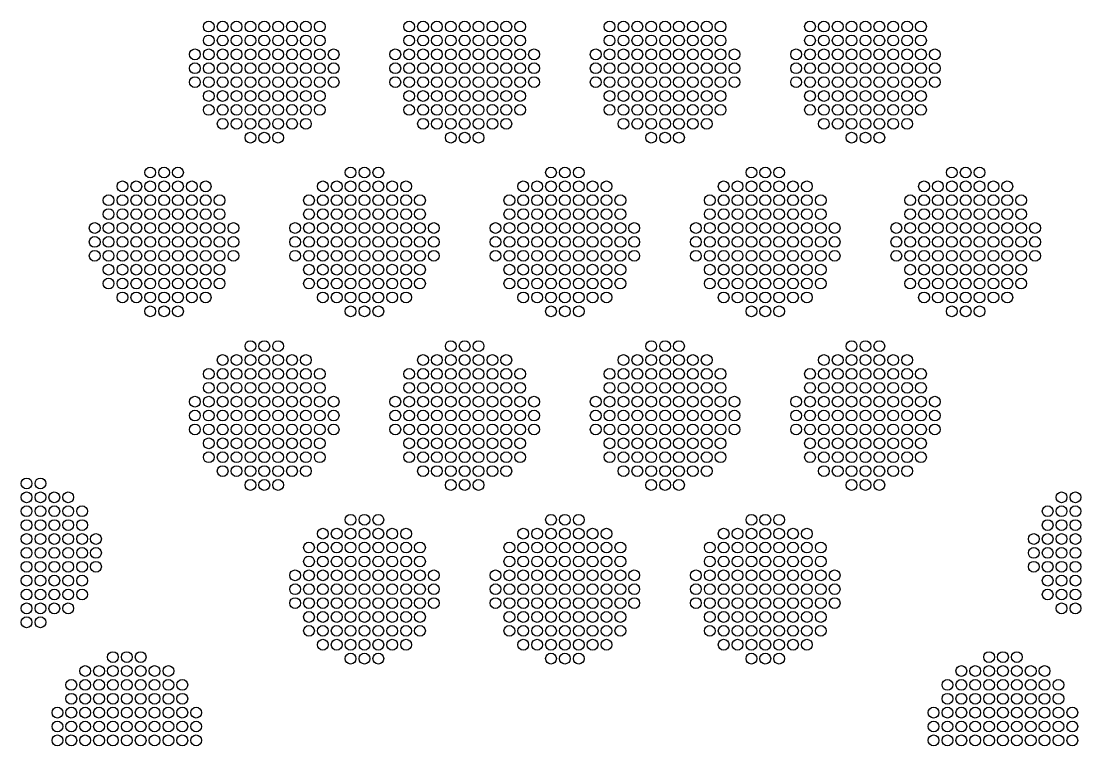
# Model space of a CAD drawing. Extents: x -49 to 54, y -38 to 38.
# Drawn here: x 15.52 to 22.39, y -23.69 to -18.99 of the extents above; entities that cross this region are included whole.
import ezdxf

# ---------------------------------------------------------------- set-up
doc = ezdxf.new("R2010")
doc.units = 0
doc.layers.add('LOWER_ELECTRODE', color=1, linetype='CONTINUOUS')

msp = doc.modelspace()

# ---------------------------------------------------------------- linework, layer by layer
at = {"layer": 'LOWER_ELECTRODE'}
for centre in [(16.7365, -19.0262), (16.8265, -19.0262), (16.9165, -19.0262), (17.0065, -19.0262), (17.0965, -19.0262), (17.1865, -19.0262), (17.2765, -19.0262), (17.3665, -19.0262), (17.4565, -19.0262), (18.0365, -19.0262), (18.1265, -19.0262), (18.2165, -19.0262), (18.3065, -19.0262), (18.3965, -19.0262), (18.4865, -19.0262), (18.5765, -19.0262), (18.6665, -19.0262), (18.7565, -19.0262), (19.3365, -19.0262), (19.4265, -19.0262), (19.5165, -19.0262), (19.6065, -19.0262), (19.6965, -19.0262), (19.7865, -19.0262), (19.8765, -19.0262), (19.9665, -19.0262), (20.0565, -19.0262), (20.6365, -19.0262), (20.7265, -19.0262), (20.8165, -19.0262), (20.9065, -19.0262), (20.9965, -19.0262), (21.0865, -19.0262), (21.1765, -19.0262), (21.2665, -19.0262), (21.3565, -19.0262), (16.7365, -19.1162), (16.8265, -19.1162), (16.9165, -19.1162), (17.0065, -19.1162), (17.0965, -19.1162), (17.1865, -19.1162), (17.2765, -19.1162), (17.3665, -19.1162), (17.4565, -19.1162), (18.0365, -19.1162), (18.1265, -19.1162), (18.2165, -19.1162), (18.3065, -19.1162), (18.3965, -19.1162), (18.4865, -19.1162), (18.5765, -19.1162), (18.6665, -19.1162), (18.7565, -19.1162), (19.3365, -19.1162), (19.4265, -19.1162), (19.5165, -19.1162), (19.6065, -19.1162), (19.6965, -19.1162), (19.7865, -19.1162), (19.8765, -19.1162), (19.9665, -19.1162), (20.0565, -19.1162), (20.6365, -19.1162), (20.7265, -19.1162), (20.8165, -19.1162), (20.9065, -19.1162), (20.9965, -19.1162), (21.0865, -19.1162), (21.1765, -19.1162), (21.2665, -19.1162), (21.3565, -19.1162), (16.6465, -19.2062), (16.7365, -19.2062), (16.8265, -19.2062), (16.9165, -19.2062), (17.0065, -19.2062), (17.0965, -19.2062), (17.1865, -19.2062), (17.2765, -19.2062), (17.3665, -19.2062), (17.4565, -19.2062), (17.5465, -19.2062), (17.9465, -19.2062), (18.0365, -19.2062), (18.1265, -19.2062), (18.2165, -19.2062), (18.3065, -19.2062), (18.3965, -19.2062), (18.4865, -19.2062), (18.5765, -19.2062), (18.6665, -19.2062), (18.7565, -19.2062), (18.8465, -19.2062), (19.2465, -19.2062), (19.3365, -19.2062), (19.4265, -19.2062), (19.5165, -19.2062), (19.6065, -19.2062), (19.6965, -19.2062), (19.7865, -19.2062), (19.8765, -19.2062), (19.9665, -19.2062), (20.0565, -19.2062), (20.1465, -19.2062), (20.5465, -19.2062), (20.6365, -19.2062), (20.7265, -19.2062), (20.8165, -19.2062), (20.9065, -19.2062), (20.9965, -19.2062), (21.0865, -19.2062), (21.1765, -19.2062), (21.2665, -19.2062), (21.3565, -19.2062), (21.4465, -19.2062), (16.6465, -19.2962), (16.7365, -19.2962), (16.8265, -19.2962), (16.9165, -19.2962), (17.0065, -19.2962), (17.0965, -19.2962), (17.1865, -19.2962), (17.2765, -19.2962), (17.3665, -19.2962), (17.4565, -19.2962), (17.5465, -19.2962), (17.9465, -19.2962), (18.0365, -19.2962), (18.1265, -19.2962), (18.2165, -19.2962), (18.3065, -19.2962), (18.3965, -19.2962), (18.4865, -19.2962), (18.5765, -19.2962), (18.6665, -19.2962), (18.7565, -19.2962), (18.8465, -19.2962), (19.2465, -19.2962), (19.3365, -19.2962), (19.4265, -19.2962), (19.5165, -19.2962), (19.6065, -19.2962), (19.6965, -19.2962), (19.7865, -19.2962), (19.8765, -19.2962), (19.9665, -19.2962), (20.0565, -19.2962), (20.1465, -19.2962), (20.5465, -19.2962), (20.6365, -19.2962), (20.7265, -19.2962), (20.8165, -19.2962), (20.9065, -19.2962), (20.9965, -19.2962), (21.0865, -19.2962), (21.1765, -19.2962), (21.2665, -19.2962), (21.3565, -19.2962), (21.4465, -19.2962), (16.6465, -19.3862), (16.7365, -19.3862), (16.8265, -19.3862), (16.9165, -19.3862), (17.0065, -19.3862), (17.0965, -19.3862), (17.1865, -19.3862), (17.2765, -19.3862), (17.3665, -19.3862), (17.4565, -19.3862), (17.5465, -19.3862), (17.9465, -19.3862), (18.0365, -19.3862), (18.1265, -19.3862), (18.2165, -19.3862), (18.3065, -19.3862), (18.3965, -19.3862), (18.4865, -19.3862), (18.5765, -19.3862), (18.6665, -19.3862), (18.7565, -19.3862), (18.8465, -19.3862), (19.2465, -19.3862), (19.3365, -19.3862), (19.4265, -19.3862), (19.5165, -19.3862), (19.6065, -19.3862), (19.6965, -19.3862), (19.7865, -19.3862), (19.8765, -19.3862), (19.9665, -19.3862), (20.0565, -19.3862), (20.1465, -19.3862), (20.5465, -19.3862), (20.6365, -19.3862), (20.7265, -19.3862), (20.8165, -19.3862), (20.9065, -19.3862), (20.9965, -19.3862), (21.0865, -19.3862), (21.1765, -19.3862), (21.2665, -19.3862), (21.3565, -19.3862), (21.4465, -19.3862), (16.7365, -19.4762), (16.8265, -19.4762), (16.9165, -19.4762), (17.0065, -19.4762), (17.0965, -19.4762), (17.1865, -19.4762), (17.2765, -19.4762), (17.3665, -19.4762), (17.4565, -19.4762), (18.0365, -19.4762), (18.1265, -19.4762), (18.2165, -19.4762), (18.3065, -19.4762), (18.3965, -19.4762), (18.4865, -19.4762), (18.5765, -19.4762), (18.6665, -19.4762), (18.7565, -19.4762), (19.3365, -19.4762), (19.4265, -19.4762), (19.5165, -19.4762), (19.6065, -19.4762), (19.6965, -19.4762), (19.7865, -19.4762), (19.8765, -19.4762), (19.9665, -19.4762), (20.0565, -19.4762), (20.6365, -19.4762), (20.7265, -19.4762), (20.8165, -19.4762), (20.9065, -19.4762), (20.9965, -19.4762), (21.0865, -19.4762), (21.1765, -19.4762), (21.2665, -19.4762), (21.3565, -19.4762), (16.7365, -19.5662), (16.8265, -19.5662), (16.9165, -19.5662), (17.0065, -19.5662), (17.0965, -19.5662), (17.1865, -19.5662), (17.2765, -19.5662), (17.3665, -19.5662), (17.4565, -19.5662), (18.0365, -19.5662), (18.1265, -19.5662), (18.2165, -19.5662), (18.3065, -19.5662), (18.3965, -19.5662), (18.4865, -19.5662), (18.5765, -19.5662), (18.6665, -19.5662), (18.7565, -19.5662), (19.3365, -19.5662), (19.4265, -19.5662), (19.5165, -19.5662), (19.6065, -19.5662), (19.6965, -19.5662), (19.7865, -19.5662), (19.8765, -19.5662), (19.9665, -19.5662), (20.0565, -19.5662), (20.6365, -19.5662), (20.7265, -19.5662), (20.8165, -19.5662), (20.9065, -19.5662), (20.9965, -19.5662), (21.0865, -19.5662), (21.1765, -19.5662), (21.2665, -19.5662), (21.3565, -19.5662), (16.8265, -19.6562), (16.9165, -19.6562), (17.0065, -19.6562), (17.0965, -19.6562), (17.1865, -19.6562), (17.2765, -19.6562), (17.3665, -19.6562), (18.1265, -19.6562), (18.2165, -19.6562), (18.3065, -19.6562), (18.3965, -19.6562), (18.4865, -19.6562), (18.5765, -19.6562), (18.6665, -19.6562), (19.4265, -19.6562), (19.5165, -19.6562), (19.6065, -19.6562), (19.6965, -19.6562), (19.7865, -19.6562), (19.8765, -19.6562), (19.9665, -19.6562), (20.7265, -19.6562), (20.8165, -19.6562), (20.9065, -19.6562), (20.9965, -19.6562), (21.0865, -19.6562), (21.1765, -19.6562), (21.2665, -19.6562), (17.0065, -19.7462), (17.0965, -19.7462), (17.1865, -19.7462), (18.3065, -19.7462), (18.3965, -19.7462), (18.4865, -19.7462), (19.6065, -19.7462), (19.6965, -19.7462), (19.7865, -19.7462), (20.9065, -19.7462), (20.9965, -19.7462), (21.0865, -19.7462), (16.3565, -19.9721), (16.4465, -19.9721), (16.5365, -19.9721), (17.6565, -19.9721), (17.7465, -19.9721), (17.8365, -19.9721), (18.9565, -19.9721), (19.0465, -19.9721), (19.1365, -19.9721), (20.2565, -19.9721), (20.3465, -19.9721), (20.4365, -19.9721), (21.5565, -19.9721), (21.6465, -19.9721), (21.7365, -19.9721), (16.1765, -20.0621), (16.2665, -20.0621), (16.3565, -20.0621), (16.4465, -20.0621), (16.5365, -20.0621), (16.6265, -20.0621), (16.7165, -20.0621), (17.4765, -20.0621), (17.5665, -20.0621), (17.6565, -20.0621), (17.7465, -20.0621), (17.8365, -20.0621), (17.9265, -20.0621), (18.0165, -20.0621), (18.7765, -20.0621), (18.8665, -20.0621), (18.9565, -20.0621), (19.0465, -20.0621), (19.1365, -20.0621), (19.2265, -20.0621), (19.3165, -20.0621), (20.0765, -20.0621), (20.1665, -20.0621), (20.2565, -20.0621), (20.3465, -20.0621), (20.4365, -20.0621), (20.5265, -20.0621), (20.6165, -20.0621), (21.3765, -20.0621), (21.4665, -20.0621), (21.5565, -20.0621), (21.6465, -20.0621), (21.7365, -20.0621), (21.8265, -20.0621), (21.9165, -20.0621), (16.0865, -20.1521), (16.1765, -20.1521), (16.2665, -20.1521), (16.3565, -20.1521), (16.4465, -20.1521), (16.5365, -20.1521), (16.6265, -20.1521), (16.7165, -20.1521), (16.8065, -20.1521), (17.3865, -20.1521), (17.4765, -20.1521), (17.5665, -20.1521), (17.6565, -20.1521), (17.7465, -20.1521), (17.8365, -20.1521), (17.9265, -20.1521), (18.0165, -20.1521), (18.1065, -20.1521), (18.6865, -20.1521), (18.7765, -20.1521), (18.8665, -20.1521), (18.9565, -20.1521), (19.0465, -20.1521), (19.1365, -20.1521), (19.2265, -20.1521), (19.3165, -20.1521), (19.4065, -20.1521), (19.9865, -20.1521), (20.0765, -20.1521), (20.1665, -20.1521), (20.2565, -20.1521), (20.3465, -20.1521), (20.4365, -20.1521), (20.5265, -20.1521), (20.6165, -20.1521), (20.7065, -20.1521), (21.2865, -20.1521), (21.3765, -20.1521), (21.4665, -20.1521), (21.5565, -20.1521), (21.6465, -20.1521), (21.7365, -20.1521), (21.8265, -20.1521), (21.9165, -20.1521), (22.0065, -20.1521), (16.0865, -20.2421), (16.1765, -20.2421), (16.2665, -20.2421), (16.3565, -20.2421), (16.4465, -20.2421), (16.5365, -20.2421), (16.6265, -20.2421), (16.7165, -20.2421), (16.8065, -20.2421), (17.3865, -20.2421), (17.4765, -20.2421), (17.5665, -20.2421), (17.6565, -20.2421), (17.7465, -20.2421), (17.8365, -20.2421), (17.9265, -20.2421), (18.0165, -20.2421), (18.1065, -20.2421), (18.6865, -20.2421), (18.7765, -20.2421), (18.8665, -20.2421), (18.9565, -20.2421), (19.0465, -20.2421), (19.1365, -20.2421), (19.2265, -20.2421), (19.3165, -20.2421), (19.4065, -20.2421), (19.9865, -20.2421), (20.0765, -20.2421), (20.1665, -20.2421), (20.2565, -20.2421), (20.3465, -20.2421), (20.4365, -20.2421), (20.5265, -20.2421), (20.6165, -20.2421), (20.7065, -20.2421), (21.2865, -20.2421), (21.3765, -20.2421), (21.4665, -20.2421), (21.5565, -20.2421), (21.6465, -20.2421), (21.7365, -20.2421), (21.8265, -20.2421), (21.9165, -20.2421), (22.0065, -20.2421), (15.9965, -20.3321), (16.0865, -20.3321), (16.1765, -20.3321), (16.2665, -20.3321), (16.3565, -20.3321), (16.4465, -20.3321), (16.5365, -20.3321), (16.6265, -20.3321), (16.7165, -20.3321), (16.8065, -20.3321), (16.8965, -20.3321), (17.2965, -20.3321), (17.3865, -20.3321), (17.4765, -20.3321), (17.5665, -20.3321), (17.6565, -20.3321), (17.7465, -20.3321), (17.8365, -20.3321), (17.9265, -20.3321), (18.0165, -20.3321), (18.1065, -20.3321), (18.1965, -20.3321), (18.5965, -20.3321), (18.6865, -20.3321), (18.7765, -20.3321), (18.8665, -20.3321), (18.9565, -20.3321), (19.0465, -20.3321), (19.1365, -20.3321), (19.2265, -20.3321), (19.3165, -20.3321), (19.4065, -20.3321), (19.4965, -20.3321), (19.8965, -20.3321), (19.9865, -20.3321), (20.0765, -20.3321), (20.1665, -20.3321), (20.2565, -20.3321), (20.3465, -20.3321), (20.4365, -20.3321), (20.5265, -20.3321), (20.6165, -20.3321), (20.7065, -20.3321), (20.7965, -20.3321), (21.1965, -20.3321), (21.2865, -20.3321), (21.3765, -20.3321), (21.4665, -20.3321), (21.5565, -20.3321), (21.6465, -20.3321), (21.7365, -20.3321), (21.8265, -20.3321), (21.9165, -20.3321), (22.0065, -20.3321), (22.0965, -20.3321), (15.9965, -20.4221), (16.0865, -20.4221), (16.1765, -20.4221), (16.2665, -20.4221), (16.3565, -20.4221), (16.4465, -20.4221), (16.5365, -20.4221), (16.6265, -20.4221), (16.7165, -20.4221), (16.8065, -20.4221), (16.8965, -20.4221), (17.2965, -20.4221), (17.3865, -20.4221), (17.4765, -20.4221), (17.5665, -20.4221), (17.6565, -20.4221), (17.7465, -20.4221), (17.8365, -20.4221), (17.9265, -20.4221), (18.0165, -20.4221), (18.1065, -20.4221), (18.1965, -20.4221), (18.5965, -20.4221), (18.6865, -20.4221), (18.7765, -20.4221), (18.8665, -20.4221), (18.9565, -20.4221), (19.0465, -20.4221), (19.1365, -20.4221), (19.2265, -20.4221), (19.3165, -20.4221), (19.4065, -20.4221), (19.4965, -20.4221), (19.8965, -20.4221), (19.9865, -20.4221), (20.0765, -20.4221), (20.1665, -20.4221), (20.2565, -20.4221), (20.3465, -20.4221), (20.4365, -20.4221), (20.5265, -20.4221), (20.6165, -20.4221), (20.7065, -20.4221), (20.7965, -20.4221), (21.1965, -20.4221), (21.2865, -20.4221), (21.3765, -20.4221), (21.4665, -20.4221), (21.5565, -20.4221), (21.6465, -20.4221), (21.7365, -20.4221), (21.8265, -20.4221), (21.9165, -20.4221), (22.0065, -20.4221), (22.0965, -20.4221), (15.9965, -20.5121), (16.0865, -20.5121), (16.1765, -20.5121), (16.2665, -20.5121), (16.3565, -20.5121), (16.4465, -20.5121), (16.5365, -20.5121), (16.6265, -20.5121), (16.7165, -20.5121), (16.8065, -20.5121), (16.8965, -20.5121), (17.2965, -20.5121), (17.3865, -20.5121), (17.4765, -20.5121), (17.5665, -20.5121), (17.6565, -20.5121), (17.7465, -20.5121), (17.8365, -20.5121), (17.9265, -20.5121), (18.0165, -20.5121), (18.1065, -20.5121), (18.1965, -20.5121), (18.5965, -20.5121), (18.6865, -20.5121), (18.7765, -20.5121), (18.8665, -20.5121), (18.9565, -20.5121), (19.0465, -20.5121), (19.1365, -20.5121), (19.2265, -20.5121), (19.3165, -20.5121), (19.4065, -20.5121), (19.4965, -20.5121), (19.8965, -20.5121), (19.9865, -20.5121), (20.0765, -20.5121), (20.1665, -20.5121), (20.2565, -20.5121), (20.3465, -20.5121), (20.4365, -20.5121), (20.5265, -20.5121), (20.6165, -20.5121), (20.7065, -20.5121), (20.7965, -20.5121), (21.1965, -20.5121), (21.2865, -20.5121), (21.3765, -20.5121), (21.4665, -20.5121), (21.5565, -20.5121), (21.6465, -20.5121), (21.7365, -20.5121), (21.8265, -20.5121), (21.9165, -20.5121), (22.0065, -20.5121), (22.0965, -20.5121), (16.0865, -20.6021), (16.1765, -20.6021), (16.2665, -20.6021), (16.3565, -20.6021), (16.4465, -20.6021), (16.5365, -20.6021), (16.6265, -20.6021), (16.7165, -20.6021), (16.8065, -20.6021), (17.3865, -20.6021), (17.4765, -20.6021), (17.5665, -20.6021), (17.6565, -20.6021), (17.7465, -20.6021), (17.8365, -20.6021), (17.9265, -20.6021), (18.0165, -20.6021), (18.1065, -20.6021), (18.6865, -20.6021), (18.7765, -20.6021), (18.8665, -20.6021), (18.9565, -20.6021), (19.0465, -20.6021), (19.1365, -20.6021), (19.2265, -20.6021), (19.3165, -20.6021), (19.4065, -20.6021), (19.9865, -20.6021), (20.0765, -20.6021), (20.1665, -20.6021), (20.2565, -20.6021), (20.3465, -20.6021), (20.4365, -20.6021), (20.5265, -20.6021), (20.6165, -20.6021), (20.7065, -20.6021), (21.2865, -20.6021), (21.3765, -20.6021), (21.4665, -20.6021), (21.5565, -20.6021), (21.6465, -20.6021), (21.7365, -20.6021), (21.8265, -20.6021), (21.9165, -20.6021), (22.0065, -20.6021), (16.0865, -20.6921), (16.1765, -20.6921), (16.2665, -20.6921), (16.3565, -20.6921), (16.4465, -20.6921), (16.5365, -20.6921), (16.6265, -20.6921), (16.7165, -20.6921), (16.8065, -20.6921), (17.3865, -20.6921), (17.4765, -20.6921), (17.5665, -20.6921), (17.6565, -20.6921), (17.7465, -20.6921), (17.8365, -20.6921), (17.9265, -20.6921), (18.0165, -20.6921), (18.1065, -20.6921), (18.6865, -20.6921), (18.7765, -20.6921), (18.8665, -20.6921), (18.9565, -20.6921), (19.0465, -20.6921), (19.1365, -20.6921), (19.2265, -20.6921), (19.3165, -20.6921), (19.4065, -20.6921), (19.9865, -20.6921), (20.0765, -20.6921), (20.1665, -20.6921), (20.2565, -20.6921), (20.3465, -20.6921), (20.4365, -20.6921), (20.5265, -20.6921), (20.6165, -20.6921), (20.7065, -20.6921), (21.2865, -20.6921), (21.3765, -20.6921), (21.4665, -20.6921), (21.5565, -20.6921), (21.6465, -20.6921), (21.7365, -20.6921), (21.8265, -20.6921), (21.9165, -20.6921), (22.0065, -20.6921), (16.1765, -20.7821), (16.2665, -20.7821), (16.3565, -20.7821), (16.4465, -20.7821), (16.5365, -20.7821), (16.6265, -20.7821), (16.7165, -20.7821), (17.4765, -20.7821), (17.5665, -20.7821), (17.6565, -20.7821), (17.7465, -20.7821), (17.8365, -20.7821), (17.9265, -20.7821), (18.0165, -20.7821), (18.7765, -20.7821), (18.8665, -20.7821), (18.9565, -20.7821), (19.0465, -20.7821), (19.1365, -20.7821), (19.2265, -20.7821), (19.3165, -20.7821), (20.0765, -20.7821), (20.1665, -20.7821), (20.2565, -20.7821), (20.3465, -20.7821), (20.4365, -20.7821), (20.5265, -20.7821), (20.6165, -20.7821), (21.3765, -20.7821), (21.4665, -20.7821), (21.5565, -20.7821), (21.6465, -20.7821), (21.7365, -20.7821), (21.8265, -20.7821), (21.9165, -20.7821), (16.3565, -20.8721), (16.4465, -20.8721), (16.5365, -20.8721), (17.6565, -20.8721), (17.7465, -20.8721), (17.8365, -20.8721), (18.9565, -20.8721), (19.0465, -20.8721), (19.1365, -20.8721), (20.2565, -20.8721), (20.3465, -20.8721), (20.4365, -20.8721), (21.5565, -20.8721), (21.6465, -20.8721), (21.7365, -20.8721), (17.0065, -21.0979), (17.0965, -21.0979), (17.1865, -21.0979), (18.3065, -21.0979), (18.3965, -21.0979), (18.4865, -21.0979), (19.6065, -21.0979), (19.6965, -21.0979), (19.7865, -21.0979), (20.9065, -21.0979), (20.9965, -21.0979), (21.0865, -21.0979), (16.8265, -21.1879), (16.9165, -21.1879), (17.0065, -21.1879), (17.0965, -21.1879), (17.1865, -21.1879), (17.2765, -21.1879), (17.3665, -21.1879), (18.1265, -21.1879), (18.2165, -21.1879), (18.3065, -21.1879), (18.3965, -21.1879), (18.4865, -21.1879), (18.5765, -21.1879), (18.6665, -21.1879), (19.4265, -21.1879), (19.5165, -21.1879), (19.6065, -21.1879), (19.6965, -21.1879), (19.7865, -21.1879), (19.8765, -21.1879), (19.9665, -21.1879), (20.7265, -21.1879), (20.8165, -21.1879), (20.9065, -21.1879), (20.9965, -21.1879), (21.0865, -21.1879), (21.1765, -21.1879), (21.2665, -21.1879), (16.7365, -21.2779), (16.8265, -21.2779), (16.9165, -21.2779), (17.0065, -21.2779), (17.0965, -21.2779), (17.1865, -21.2779), (17.2765, -21.2779), (17.3665, -21.2779), (17.4565, -21.2779), (18.0365, -21.2779), (18.1265, -21.2779), (18.2165, -21.2779), (18.3065, -21.2779), (18.3965, -21.2779), (18.4865, -21.2779), (18.5765, -21.2779), (18.6665, -21.2779), (18.7565, -21.2779), (19.3365, -21.2779), (19.4265, -21.2779), (19.5165, -21.2779), (19.6065, -21.2779), (19.6965, -21.2779), (19.7865, -21.2779), (19.8765, -21.2779), (19.9665, -21.2779), (20.0565, -21.2779), (20.6365, -21.2779), (20.7265, -21.2779), (20.8165, -21.2779), (20.9065, -21.2779), (20.9965, -21.2779), (21.0865, -21.2779), (21.1765, -21.2779), (21.2665, -21.2779), (21.3565, -21.2779), (16.7365, -21.3679), (16.8265, -21.3679), (16.9165, -21.3679), (17.0065, -21.3679), (17.0965, -21.3679), (17.1865, -21.3679), (17.2765, -21.3679), (17.3665, -21.3679), (17.4565, -21.3679), (18.0365, -21.3679), (18.1265, -21.3679), (18.2165, -21.3679), (18.3065, -21.3679), (18.3965, -21.3679), (18.4865, -21.3679), (18.5765, -21.3679), (18.6665, -21.3679), (18.7565, -21.3679), (19.3365, -21.3679), (19.4265, -21.3679), (19.5165, -21.3679), (19.6065, -21.3679), (19.6965, -21.3679), (19.7865, -21.3679), (19.8765, -21.3679), (19.9665, -21.3679), (20.0565, -21.3679), (20.6365, -21.3679), (20.7265, -21.3679), (20.8165, -21.3679), (20.9065, -21.3679), (20.9965, -21.3679), (21.0865, -21.3679), (21.1765, -21.3679), (21.2665, -21.3679), (21.3565, -21.3679), (16.6465, -21.4579), (16.7365, -21.4579), (16.8265, -21.4579), (16.9165, -21.4579), (17.0065, -21.4579), (17.0965, -21.4579), (17.1865, -21.4579), (17.2765, -21.4579), (17.3665, -21.4579), (17.4565, -21.4579), (17.5465, -21.4579), (17.9465, -21.4579), (18.0365, -21.4579), (18.1265, -21.4579), (18.2165, -21.4579), (18.3065, -21.4579), (18.3965, -21.4579), (18.4865, -21.4579), (18.5765, -21.4579), (18.6665, -21.4579), (18.7565, -21.4579), (18.8465, -21.4579), (19.2465, -21.4579), (19.3365, -21.4579), (19.4265, -21.4579), (19.5165, -21.4579), (19.6065, -21.4579), (19.6965, -21.4579), (19.7865, -21.4579), (19.8765, -21.4579), (19.9665, -21.4579), (20.0565, -21.4579), (20.1465, -21.4579), (20.5465, -21.4579), (20.6365, -21.4579), (20.7265, -21.4579), (20.8165, -21.4579), (20.9065, -21.4579), (20.9965, -21.4579), (21.0865, -21.4579), (21.1765, -21.4579), (21.2665, -21.4579), (21.3565, -21.4579), (21.4465, -21.4579), (16.6465, -21.5479), (16.7365, -21.5479), (16.8265, -21.5479), (16.9165, -21.5479), (17.0065, -21.5479), (17.0965, -21.5479), (17.1865, -21.5479), (17.2765, -21.5479), (17.3665, -21.5479), (17.4565, -21.5479), (17.5465, -21.5479), (17.9465, -21.5479), (18.0365, -21.5479), (18.1265, -21.5479), (18.2165, -21.5479), (18.3065, -21.5479), (18.3965, -21.5479), (18.4865, -21.5479), (18.5765, -21.5479), (18.6665, -21.5479), (18.7565, -21.5479), (18.8465, -21.5479), (19.2465, -21.5479), (19.3365, -21.5479), (19.4265, -21.5479), (19.5165, -21.5479), (19.6065, -21.5479), (19.6965, -21.5479), (19.7865, -21.5479), (19.8765, -21.5479), (19.9665, -21.5479), (20.0565, -21.5479), (20.1465, -21.5479), (20.5465, -21.5479), (20.6365, -21.5479), (20.7265, -21.5479), (20.8165, -21.5479), (20.9065, -21.5479), (20.9965, -21.5479), (21.0865, -21.5479), (21.1765, -21.5479), (21.2665, -21.5479), (21.3565, -21.5479), (21.4465, -21.5479), (16.6465, -21.6379), (16.7365, -21.6379), (16.8265, -21.6379), (16.9165, -21.6379), (17.0065, -21.6379), (17.0965, -21.6379), (17.1865, -21.6379), (17.2765, -21.6379), (17.3665, -21.6379), (17.4565, -21.6379), (17.5465, -21.6379), (17.9465, -21.6379), (18.0365, -21.6379), (18.1265, -21.6379), (18.2165, -21.6379), (18.3065, -21.6379), (18.3965, -21.6379), (18.4865, -21.6379), (18.5765, -21.6379), (18.6665, -21.6379), (18.7565, -21.6379), (18.8465, -21.6379), (19.2465, -21.6379), (19.3365, -21.6379), (19.4265, -21.6379), (19.5165, -21.6379), (19.6065, -21.6379), (19.6965, -21.6379), (19.7865, -21.6379), (19.8765, -21.6379), (19.9665, -21.6379), (20.0565, -21.6379), (20.1465, -21.6379), (20.5465, -21.6379), (20.6365, -21.6379), (20.7265, -21.6379), (20.8165, -21.6379), (20.9065, -21.6379), (20.9965, -21.6379), (21.0865, -21.6379), (21.1765, -21.6379), (21.2665, -21.6379), (21.3565, -21.6379), (21.4465, -21.6379), (16.7365, -21.7279), (16.8265, -21.7279), (16.9165, -21.7279), (17.0065, -21.7279), (17.0965, -21.7279), (17.1865, -21.7279), (17.2765, -21.7279), (17.3665, -21.7279), (17.4565, -21.7279), (18.0365, -21.7279), (18.1265, -21.7279), (18.2165, -21.7279), (18.3065, -21.7279), (18.3965, -21.7279), (18.4865, -21.7279), (18.5765, -21.7279), (18.6665, -21.7279), (18.7565, -21.7279), (19.3365, -21.7279), (19.4265, -21.7279), (19.5165, -21.7279), (19.6065, -21.7279), (19.6965, -21.7279), (19.7865, -21.7279), (19.8765, -21.7279), (19.9665, -21.7279), (20.0565, -21.7279), (20.6365, -21.7279), (20.7265, -21.7279), (20.8165, -21.7279), (20.9065, -21.7279), (20.9965, -21.7279), (21.0865, -21.7279), (21.1765, -21.7279), (21.2665, -21.7279), (21.3565, -21.7279), (16.7365, -21.8179), (16.8265, -21.8179), (16.9165, -21.8179), (17.0065, -21.8179), (17.0965, -21.8179), (17.1865, -21.8179), (17.2765, -21.8179), (17.3665, -21.8179), (17.4565, -21.8179), (18.0365, -21.8179), (18.1265, -21.8179), (18.2165, -21.8179), (18.3065, -21.8179), (18.3965, -21.8179), (18.4865, -21.8179), (18.5765, -21.8179), (18.6665, -21.8179), (18.7565, -21.8179), (19.3365, -21.8179), (19.4265, -21.8179), (19.5165, -21.8179), (19.6065, -21.8179), (19.6965, -21.8179), (19.7865, -21.8179), (19.8765, -21.8179), (19.9665, -21.8179), (20.0565, -21.8179), (20.6365, -21.8179), (20.7265, -21.8179), (20.8165, -21.8179), (20.9065, -21.8179), (20.9965, -21.8179), (21.0865, -21.8179), (21.1765, -21.8179), (21.2665, -21.8179), (21.3565, -21.8179), (16.8265, -21.9079), (16.9165, -21.9079), (17.0065, -21.9079), (17.0965, -21.9079), (17.1865, -21.9079), (17.2765, -21.9079), (17.3665, -21.9079), (18.1265, -21.9079), (18.2165, -21.9079), (18.3065, -21.9079), (18.3965, -21.9079), (18.4865, -21.9079), (18.5765, -21.9079), (18.6665, -21.9079), (19.4265, -21.9079), (19.5165, -21.9079), (19.6065, -21.9079), (19.6965, -21.9079), (19.7865, -21.9079), (19.8765, -21.9079), (19.9665, -21.9079), (20.7265, -21.9079), (20.8165, -21.9079), (20.9065, -21.9079), (20.9965, -21.9079), (21.0865, -21.9079), (21.1765, -21.9079), (21.2665, -21.9079), (15.5546, -21.9881), (15.6446, -21.9881), (17.0065, -21.9979), (17.0965, -21.9979), (17.1865, -21.9979), (18.3065, -21.9979), (18.3965, -21.9979), (18.4865, -21.9979), (19.6065, -21.9979), (19.6965, -21.9979), (19.7865, -21.9979), (20.9065, -21.9979), (20.9965, -21.9979), (21.0865, -21.9979), (15.5546, -22.0781), (15.6446, -22.0781), (15.7346, -22.0781), (15.8246, -22.0781), (22.2684, -22.0781), (22.3584, -22.0781), (15.5546, -22.1681), (15.6446, -22.1681), (15.7346, -22.1681), (15.8246, -22.1681), (15.9146, -22.1681), (22.1784, -22.1681), (22.2684, -22.1681), (22.3584, -22.1681), (17.6565, -22.2237), (17.7465, -22.2237), (17.8365, -22.2237), (18.9565, -22.2237), (19.0465, -22.2237), (19.1365, -22.2237), (20.2565, -22.2237), (20.3465, -22.2237), (20.4365, -22.2237), (15.5546, -22.2581), (15.6446, -22.2581), (15.7346, -22.2581), (15.8246, -22.2581), (15.9146, -22.2581), (22.1784, -22.2581), (22.2684, -22.2581), (22.3584, -22.2581), (15.5546, -22.3481), (15.6446, -22.3481), (15.7346, -22.3481), (15.8246, -22.3481), (15.9146, -22.3481), (16.0046, -22.3481), (17.4765, -22.3137), (17.5665, -22.3137), (17.6565, -22.3137), (17.7465, -22.3137), (17.8365, -22.3137), (17.9265, -22.3137), (18.0165, -22.3137), (18.7765, -22.3137), (18.8665, -22.3137), (18.9565, -22.3137), (19.0465, -22.3137), (19.1365, -22.3137), (19.2265, -22.3137), (19.3165, -22.3137), (20.0765, -22.3137), (20.1665, -22.3137), (20.2565, -22.3137), (20.3465, -22.3137), (20.4365, -22.3137), (20.5265, -22.3137), (20.6165, -22.3137), (22.0884, -22.3481), (22.1784, -22.3481), (22.2684, -22.3481), (22.3584, -22.3481), (15.5546, -22.4381), (15.6446, -22.4381), (15.7346, -22.4381), (15.8246, -22.4381), (15.9146, -22.4381), (16.0046, -22.4381), (17.3865, -22.4037), (17.4765, -22.4037), (17.5665, -22.4037), (17.6565, -22.4037), (17.7465, -22.4037), (17.8365, -22.4037), (17.9265, -22.4037), (18.0165, -22.4037), (18.1065, -22.4037), (18.6865, -22.4037), (18.7765, -22.4037), (18.8665, -22.4037), (18.9565, -22.4037), (19.0465, -22.4037), (19.1365, -22.4037), (19.2265, -22.4037), (19.3165, -22.4037), (19.4065, -22.4037), (19.9865, -22.4037), (20.0765, -22.4037), (20.1665, -22.4037), (20.2565, -22.4037), (20.3465, -22.4037), (20.4365, -22.4037), (20.5265, -22.4037), (20.6165, -22.4037), (20.7065, -22.4037), (22.0884, -22.4381), (22.1784, -22.4381), (22.2684, -22.4381), (22.3584, -22.4381), (17.3865, -22.4937), (17.4765, -22.4937), (17.5665, -22.4937), (17.6565, -22.4937), (17.7465, -22.4937), (17.8365, -22.4937), (17.9265, -22.4937), (18.0165, -22.4937), (18.1065, -22.4937), (18.6865, -22.4937), (18.7765, -22.4937), (18.8665, -22.4937), (18.9565, -22.4937), (19.0465, -22.4937), (19.1365, -22.4937), (19.2265, -22.4937), (19.3165, -22.4937), (19.4065, -22.4937), (19.9865, -22.4937), (20.0765, -22.4937), (20.1665, -22.4937), (20.2565, -22.4937), (20.3465, -22.4937), (20.4365, -22.4937), (20.5265, -22.4937), (20.6165, -22.4937), (20.7065, -22.4937), (15.5546, -22.5281), (15.6446, -22.5281), (15.7346, -22.5281), (15.8246, -22.5281), (15.9146, -22.5281), (16.0046, -22.5281), (22.0884, -22.5281), (22.1784, -22.5281), (22.2684, -22.5281), (22.3584, -22.5281), (15.5546, -22.6181), (15.6446, -22.6181), (15.7346, -22.6181), (15.8246, -22.6181), (15.9146, -22.6181), (17.2965, -22.5837), (17.3865, -22.5837), (17.4765, -22.5837), (17.5665, -22.5837), (17.6565, -22.5837), (17.7465, -22.5837), (17.8365, -22.5837), (17.9265, -22.5837), (18.0165, -22.5837), (18.1065, -22.5837), (18.1965, -22.5837), (18.5965, -22.5837), (18.6865, -22.5837), (18.7765, -22.5837), (18.8665, -22.5837), (18.9565, -22.5837), (19.0465, -22.5837), (19.1365, -22.5837), (19.2265, -22.5837), (19.3165, -22.5837), (19.4065, -22.5837), (19.4965, -22.5837), (19.8965, -22.5837), (19.9865, -22.5837), (20.0765, -22.5837), (20.1665, -22.5837), (20.2565, -22.5837), (20.3465, -22.5837), (20.4365, -22.5837), (20.5265, -22.5837), (20.6165, -22.5837), (20.7065, -22.5837), (20.7965, -22.5837), (22.1784, -22.6181), (22.2684, -22.6181), (22.3584, -22.6181), (15.5546, -22.7081), (15.6446, -22.7081), (15.7346, -22.7081), (15.8246, -22.7081), (15.9146, -22.7081), (17.2965, -22.6737), (17.3865, -22.6737), (17.4765, -22.6737), (17.5665, -22.6737), (17.6565, -22.6737), (17.7465, -22.6737), (17.8365, -22.6737), (17.9265, -22.6737), (18.0165, -22.6737), (18.1065, -22.6737), (18.1965, -22.6737), (18.5965, -22.6737), (18.6865, -22.6737), (18.7765, -22.6737), (18.8665, -22.6737), (18.9565, -22.6737), (19.0465, -22.6737), (19.1365, -22.6737), (19.2265, -22.6737), (19.3165, -22.6737), (19.4065, -22.6737), (19.4965, -22.6737), (19.8965, -22.6737), (19.9865, -22.6737), (20.0765, -22.6737), (20.1665, -22.6737), (20.2565, -22.6737), (20.3465, -22.6737), (20.4365, -22.6737), (20.5265, -22.6737), (20.6165, -22.6737), (20.7065, -22.6737), (20.7965, -22.6737), (22.1784, -22.7081), (22.2684, -22.7081), (22.3584, -22.7081), (17.2965, -22.7637), (17.3865, -22.7637), (17.4765, -22.7637), (17.5665, -22.7637), (17.6565, -22.7637), (17.7465, -22.7637), (17.8365, -22.7637), (17.9265, -22.7637), (18.0165, -22.7637), (18.1065, -22.7637), (18.1965, -22.7637), (18.5965, -22.7637), (18.6865, -22.7637), (18.7765, -22.7637), (18.8665, -22.7637), (18.9565, -22.7637), (19.0465, -22.7637), (19.1365, -22.7637), (19.2265, -22.7637), (19.3165, -22.7637), (19.4065, -22.7637), (19.4965, -22.7637), (19.8965, -22.7637), (19.9865, -22.7637), (20.0765, -22.7637), (20.1665, -22.7637), (20.2565, -22.7637), (20.3465, -22.7637), (20.4365, -22.7637), (20.5265, -22.7637), (20.6165, -22.7637), (20.7065, -22.7637), (20.7965, -22.7637), (15.5546, -22.7981), (15.6446, -22.7981), (15.7346, -22.7981), (15.8246, -22.7981), (17.3865, -22.8537), (17.4765, -22.8537), (17.5665, -22.8537), (17.6565, -22.8537), (17.7465, -22.8537), (17.8365, -22.8537), (17.9265, -22.8537), (18.0165, -22.8537), (18.1065, -22.8537), (18.6865, -22.8537), (18.7765, -22.8537), (18.8665, -22.8537), (18.9565, -22.8537), (19.0465, -22.8537), (19.1365, -22.8537), (19.2265, -22.8537), (19.3165, -22.8537), (19.4065, -22.8537), (19.9865, -22.8537), (20.0765, -22.8537), (20.1665, -22.8537), (20.2565, -22.8537), (20.3465, -22.8537), (20.4365, -22.8537), (20.5265, -22.8537), (20.6165, -22.8537), (20.7065, -22.8537), (22.2684, -22.7981), (22.3584, -22.7981), (15.5546, -22.8881), (15.6446, -22.8881), (17.3865, -22.9437), (17.4765, -22.9437), (17.5665, -22.9437), (17.6565, -22.9437), (17.7465, -22.9437), (17.8365, -22.9437), (17.9265, -22.9437), (18.0165, -22.9437), (18.1065, -22.9437), (18.6865, -22.9437), (18.7765, -22.9437), (18.8665, -22.9437), (18.9565, -22.9437), (19.0465, -22.9437), (19.1365, -22.9437), (19.2265, -22.9437), (19.3165, -22.9437), (19.4065, -22.9437), (19.9865, -22.9437), (20.0765, -22.9437), (20.1665, -22.9437), (20.2565, -22.9437), (20.3465, -22.9437), (20.4365, -22.9437), (20.5265, -22.9437), (20.6165, -22.9437), (20.7065, -22.9437), (17.4765, -23.0337), (17.5665, -23.0337), (17.6565, -23.0337), (17.7465, -23.0337), (17.8365, -23.0337), (17.9265, -23.0337), (18.0165, -23.0337), (18.7765, -23.0337), (18.8665, -23.0337), (18.9565, -23.0337), (19.0465, -23.0337), (19.1365, -23.0337), (19.2265, -23.0337), (19.3165, -23.0337), (20.0765, -23.0337), (20.1665, -23.0337), (20.2565, -23.0337), (20.3465, -23.0337), (20.4365, -23.0337), (20.5265, -23.0337), (20.6165, -23.0337), (16.1146, -23.1139), (16.2046, -23.1139), (16.2946, -23.1139), (17.6565, -23.1237), (17.7465, -23.1237), (17.8365, -23.1237), (18.9565, -23.1237), (19.0465, -23.1237), (19.1365, -23.1237), (20.2565, -23.1237), (20.3465, -23.1237), (20.4365, -23.1237), (21.7984, -23.1139), (21.8884, -23.1139), (21.9784, -23.1139), (15.9346, -23.2039), (16.0246, -23.2039), (16.1146, -23.2039), (16.2046, -23.2039), (16.2946, -23.2039), (16.3846, -23.2039), (16.4746, -23.2039), (21.6184, -23.2039), (21.7084, -23.2039), (21.7984, -23.2039), (21.8884, -23.2039), (21.9784, -23.2039), (22.0684, -23.2039), (22.1584, -23.2039), (15.8446, -23.2939), (15.9346, -23.2939), (16.0246, -23.2939), (16.1146, -23.2939), (16.2046, -23.2939), (16.2946, -23.2939), (16.3846, -23.2939), (16.4746, -23.2939), (16.5646, -23.2939), (21.5284, -23.2939), (21.6184, -23.2939), (21.7084, -23.2939), (21.7984, -23.2939), (21.8884, -23.2939), (21.9784, -23.2939), (22.0684, -23.2939), (22.1584, -23.2939), (22.2484, -23.2939), (15.8446, -23.3839), (15.9346, -23.3839), (16.0246, -23.3839), (16.1146, -23.3839), (16.2046, -23.3839), (16.2946, -23.3839), (16.3846, -23.3839), (16.4746, -23.3839), (16.5646, -23.3839), (21.5284, -23.3839), (21.6184, -23.3839), (21.7084, -23.3839), (21.7984, -23.3839), (21.8884, -23.3839), (21.9784, -23.3839), (22.0684, -23.3839), (22.1584, -23.3839), (22.2484, -23.3839), (15.7546, -23.4739), (15.8446, -23.4739), (15.9346, -23.4739), (16.0246, -23.4739), (16.1146, -23.4739), (16.2046, -23.4739), (16.2946, -23.4739), (16.3846, -23.4739), (16.4746, -23.4739), (16.5646, -23.4739), (16.6546, -23.4739), (21.4384, -23.4739), (21.5284, -23.4739), (21.6184, -23.4739), (21.7084, -23.4739), (21.7984, -23.4739), (21.8884, -23.4739), (21.9784, -23.4739), (22.0684, -23.4739), (22.1584, -23.4739), (22.2484, -23.4739), (22.3384, -23.4739), (15.7546, -23.5639), (15.8446, -23.5639), (15.9346, -23.5639), (16.0246, -23.5639), (16.1146, -23.5639), (16.2046, -23.5639), (16.2946, -23.5639), (16.3846, -23.5639), (16.4746, -23.5639), (16.5646, -23.5639), (16.6546, -23.5639), (21.4384, -23.5639), (21.5284, -23.5639), (21.6184, -23.5639), (21.7084, -23.5639), (21.7984, -23.5639), (21.8884, -23.5639), (21.9784, -23.5639), (22.0684, -23.5639), (22.1584, -23.5639), (22.2484, -23.5639), (22.3384, -23.5639), (15.7546, -23.6539), (15.8446, -23.6539), (15.9346, -23.6539), (16.0246, -23.6539), (16.1146, -23.6539), (16.2046, -23.6539), (16.2946, -23.6539), (16.3846, -23.6539), (16.4746, -23.6539), (16.5646, -23.6539), (16.6546, -23.6539), (21.4384, -23.6539), (21.5284, -23.6539), (21.6184, -23.6539), (21.7084, -23.6539), (21.7984, -23.6539), (21.8884, -23.6539), (21.9784, -23.6539), (22.0684, -23.6539), (22.1584, -23.6539), (22.2484, -23.6539), (22.3384, -23.6539)]:
    msp.add_circle(centre, 0.035, dxfattribs=at)

doc.saveas('drawing.dxf')
